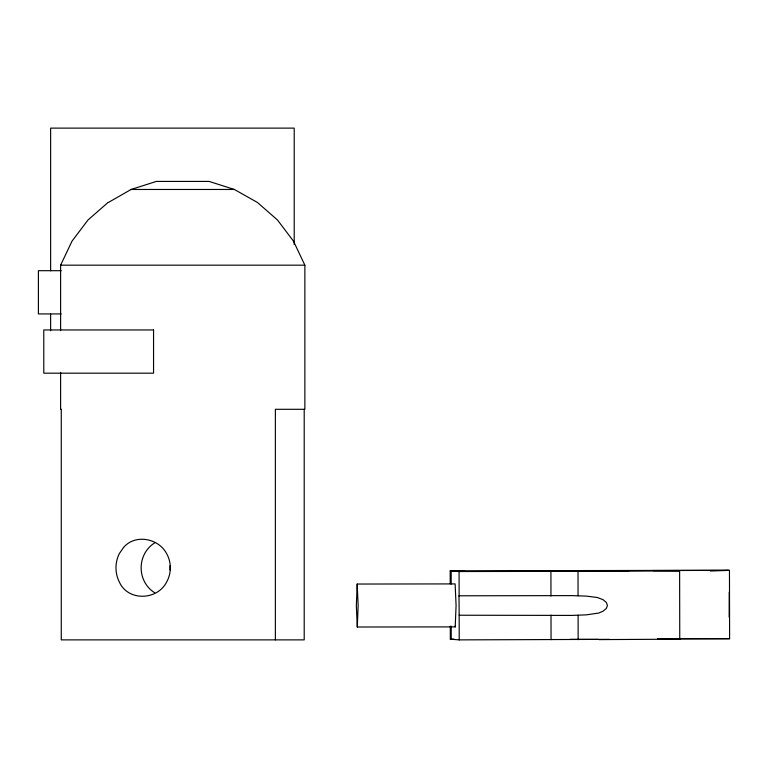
<?xml version="1.0" encoding="UTF-8"?>
<svg xmlns="http://www.w3.org/2000/svg" width="768" height="768" viewBox="0 0 768 768"><rect width="100%" height="100%" fill="white"/><g stroke="black" fill="none" stroke-linecap="round" stroke-linejoin="round"><path stroke-width="1.15" d="M357.187 584.045L356.342 605.53L357.283 627.014L455.213 626.89L456.077 605.395L455.126 583.91L357.187 584.045L358.147 605.53L357.283 627.014M459.168 615.226L459.005 595.795L571.843 595.613L586.483 596.122L597.398 597.523L603.062 599.693L606.326 602.41L607.45 605.424L606.336 608.438L603.082 611.184L598.81 613.027L586.522 614.842L571.882 615.418L459.168 615.226L459.216 639.878L609.418 639.36M60.614 330.682L60.614 265.171L72 241.162L88.013 219.974L107.99 202.502M108.326 202.502L131.098 189.466L156.365 181.421L209.107 181.421L234.374 189.466L257.482 202.502L277.459 219.974L293.482 241.162L304.867 265.171L304.867 409.296L275.376 409.296L275.376 639.878M710.333 571.018L729.466 570.365L729.6 638.707L657.811 638.87M598.858 639.61L679.757 639.178L679.622 570.835L598.32 571.325M590.486 571.142L568.061 571.267L590.486 571.334M606.154 571.306L628.589 571.181L598.32 571.123M728.227 570.269L450.192 570.835L450.221 583.795M729.466 570.365L652.886 570.538L679.622 570.835M464.467 571.056L450.192 570.835L459.082 571.546L598.723 571.277M450.298 626.218L450.326 639.178L453.917 639.168M657.648 638.755L729.6 638.707M598.454 639.389L570.23 639.36M131.098 189.466L234.374 189.466M60.614 265.171L304.867 265.171M61.238 270.691L38.4 270.691L38.4 313.93L61.238 313.93M657.696 638.909L679.757 639.178M589.21 570.547L602.237 570.989M450.326 639.178L459.216 639.878M729.168 617.107L729.254 592.176M454.982 626.15L455.213 626.89M578.016 571.296L578.064 595.766M578.102 615.245L578.15 639.638M550.925 571.363L550.963 596.054M551.002 615.072L551.059 639.706M459.082 571.546L459.13 596.198M451.162 570.538L451.181 584.045M451.219 626.122L451.238 639.254M304.205 409.296L304.205 639.878L61.267 639.878L61.267 409.296L60.614 409.296L60.614 372.374M294.211 244.426L294.211 128.122L50.63 128.122L50.63 270.806M50.63 313.968L50.63 330.758M170.054 569.971A28.819 27.178 -90 0 1 170.054 565.68M154.733 592.781A28.819 27.178 -90 0 1 154.733 542.861M123.571 547.44L119.453 553.411A28.618 25.507 -90 0 0 119.453 582.24C128.17 601.478 157.219 600.355 166.522 582.23A28.618 27.994 -90 0 0 166.522 553.411C158.371 538.224 135.206 533.76 123.571 547.44M153.552 329.952L43.786 329.952L43.786 373.181L153.552 373.181L153.552 329.952"/></g></svg>
